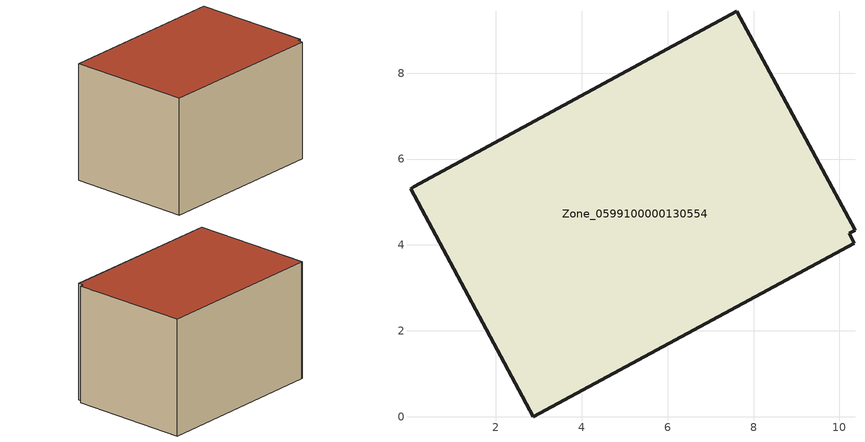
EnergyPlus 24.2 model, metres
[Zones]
Zone_0599100000130554
 floor ground (C_G): 0.09,5.35 7.61,9.44 10.36,4.34 10.23,4.27 10.35,4.04 2.87,0 0.01,5.31 z0
 wall outside (C_F): 10.36,4.34 7.61,9.44 0.09,5.35 0.01,5.31 2.87,0 10.35,4.04 10.23,4.27 10.36,4.34 z0:5.75
 roof outside (C_R): 7.61,9.44 0.09,5.35 0.01,5.31 2.87,0 10.35,4.04 10.23,4.27 10.36,4.34 z5.75
[BUILDING]
Pand.0599100000130554: North Axis=0; Terrain=City; Loads Convergence Tolerance Value=0.04; Temperature Convergence Tolerance Value=0.4; Solar Distribution=FullExterior; Maximum Number of Warmup Days=25; Minimum Number of Warmup Days=1
[Site:Location]
Rotterdam.The.Hague.AP_ZH_NLD Design_Conditions: Latitude=51.96; Longitude=4.45; Time Zone=1; Elevation=-4.5
[SITE:GROUNDTEMPERATURE:BUILDINGSURFACE]
18, 18, 18, 18, 18, 18, 18, 18, 18, 18, 18, 18
[MATERIAL] Thermal Absorptance=0.9; Solar Absorptance=0.7; Visible Absorptance=0.7
Name | Roughness | Thickness | Conductivity | Density | Specific Heat
G.TI.1946-1964 | MediumSmooth | 0.15 | 1 | 540 | 1210
F.TI.1946-1964 | Rough | 0.3 | 0.857143 | 1920 | 840
R.TI.1946-1964 | MediumRough | 0.2 | 0.277778 | 1500 | 1000
[CONSTRUCTION]
C_G: G.TI.1946-1964
C_F: F.TI.1946-1964
C_R: R.TI.1946-1964
[ZONE]
Zone_0599100000130554: Type=1; Multiplier=1; Ceiling Height=Autocalculate; Volume=Autocalculate; Floor Area=autocalculate; Part of Total Floor Area=Yes
[ZONEINFILTRATION:DESIGNFLOWRATE]
Infil_Zone_0599100000130554: Zone or ZoneList or Space or SpaceList=Zone_0599100000130554; Schedule=AlwaysOn; Design Flow Rate Calculation Method=Flow/Area; Flow Rate per Floor Area=0.003; Constant Term Coefficient=1; Temperature Term Coefficient=0; Velocity Term Coefficient=0; Velocity Squared Term Coefficient=0
[HVACTEMPLATE:ZONE:IDEALLOADSAIRSYSTEM]
Zone_0599100000130554: Maximum Heating Supply Air Temperature=50; Minimum Cooling Supply Air Temperature=13; Maximum Heating Supply Air Humidity Ratio=0.0156; Minimum Cooling Supply Air Humidity Ratio=0.0077; Heating Limit=NoLimit; Cooling Limit=NoLimit; Dehumidification Control Type=ConstantSensibleHeatRatio; Cooling Sensible Heat Ratio=0.7; Dehumidification Setpoint=60; Humidification Control Type=None; Humidification Setpoint=30; Outdoor Air Method=None; Outdoor Air Flow Rate per Person=0.00944; Outdoor Air Flow Rate per Zone Floor Area=0; Outdoor Air Flow Rate per Zone=0; Demand Controlled Ventilation Type=None; Outdoor Air Economizer Type=NoEconomizer; Heat Recovery Type=None; Sensible Heat Recovery Effectiveness=0.7; Latent Heat Recovery Effectiveness=0.65
[ZONECONTROL:THERMOSTAT]
ThermostatControl_Zone_0599100000130554: Zone or ZoneList=Zone_0599100000130554; Control Type Schedule=DualSetpointControlType; Control 1=Thermostat_Zone_0599100000130554; Temperature Difference Between Cutout And Setpoint=0
[THERMOSTATSETPOINT:DUALSETPOINT]
Thermostat_Zone_0599100000130554: Heating Setpoint Temperature Schedule=HeatingSetpoint_Zone_0599100000130554; Cooling Setpoint Temperature Schedule=CoolingSetpoint_Zone_0599100000130554
[SCHEDULE:COMPACT]
HeatingSetpoint_Zone_0599100000130554: Through: 12/31, For: AllDays, Until: 24:00, 21
CoolingSetpoint_Zone_0599100000130554: Through: 12/31, For: AllDays, Until: 24:00, 24
DualSetpointControlType: Through: 12/31, For: AllDays, Until: 24:00, 4
AlwaysOn: Through: 12/31, For: AllDays, Until: 24:00, 1
